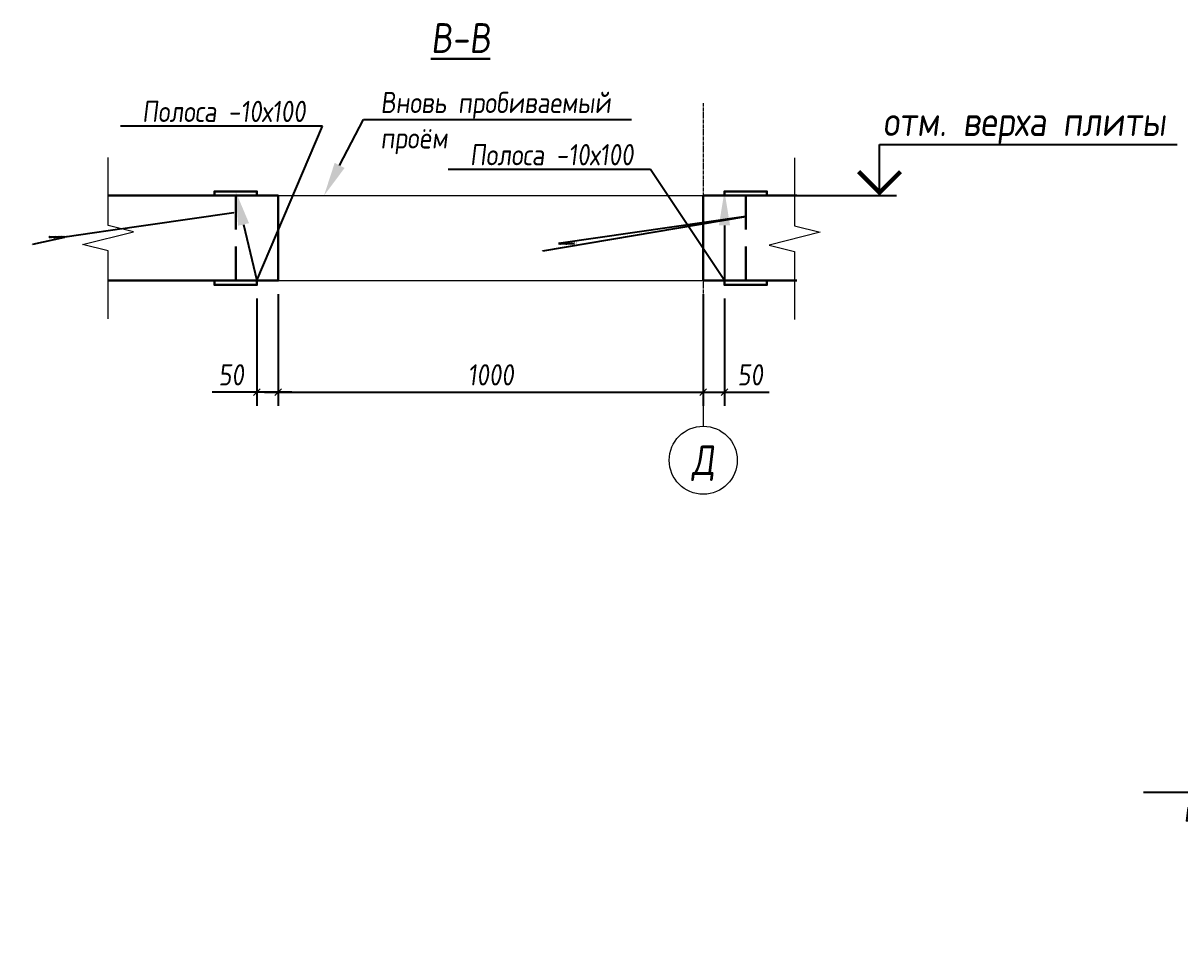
# Model space of a CAD drawing. Header units: millimetres. Extents: x -233751 to 529254, y -907864 to 285890.
# Drawn here: x 384948 to 387672, y 263969 to 266115 of the extents above; entities that cross this region are included whole.
import ezdxf
from ezdxf import colors
from ezdxf.entities.mleader import LeaderData, LeaderLine
from ezdxf.enums import TextEntityAlignment as Align
from ezdxf.math import Vec2, Vec3

# ---------------------------------------------------------------- set-up
doc = ezdxf.new("R2010")
doc.units = ezdxf.units.MM
doc.linetypes.add('осевая', pattern=[2, 1.25, -0.25, 0.25, -0.25])
doc.layers.get('0').update_dxf_attribs({"lineweight": 30})
doc.layers.get('Defpoints').update_dxf_attribs({"lineweight": 0})
for name, color, linetype, lineweight in [('_TEXT', 7, 'Continuous', 30), ('КР_Металл', 3, 'Continuous', 30), ('КР_Оси', 7, 'Continuous', 5), ('КР_Основная', 7, 'Continuous', 30), ('КР_Размеры отверстия', 7, 'Continuous', 5), ('КР_Тонкая', 250, 'Continuous', 0)]:
    doc.layers.add(name, color=color, linetype=linetype, lineweight=lineweight)
doc.styles.add('ISOCPEUR', font='isocpeur.ttf', dxfattribs={"width": 0.85, "oblique": 7})
doc.dimstyles.new('R_20', dxfattribs={"dimtxt": 50, "dimasz": 16, "dimexe": 32, "dimexo": 32, "dimgap": 16, "dimtad": 1, "dimdec": 0, "dimzin": 0, "dimdsep": 46, "dimtxsty": 'ISOCPEUR', "dimblk1": 'OBLIQUE', "dimblk2": 'OBLIQUE', "dimsah": 1, "dimcen": 0, "dimdle": 32, "dimclrd": 256, "dimclre": 256, "dimclrt": 256, "dimadec": 0, "dimazin": 0, "dimtfac": 2, "dimtdec": 0, "dimtmove": 0, "dimatfit": 2, "dimldrblk": 'OBLIQUE', "dimfxl": 300, "dimtvp": 3, "dimtfill": 1, "dimtolj": 1, "dimtzin": 0, "dimarcsym": 0})

# ---------------------------------------------------------------- blocks, each defined once
blk = doc.blocks.new('*U1936')
at = {"color": 0, "linetype": 'Continuous', "lineweight": -2}
blk.add_wipeout([(0, 0), (0, 6), (0, 12), (0, 18), (0, 24), (0, 30), (0, 36), (0, 42), (0, 48), (0, 54), (0, 60), (0, 66), (0, 72), (0, 78), (0, 84), (0, 90), (0, 96), (0, 102), (0, 108), (0, 114), (0, 120), (-3, 120.75), (-6, 121.5), (-9, 122.25), (-12, 123), (-15, 123.75), (-18, 124.5), (-21, 125.25), (-24, 126), (-27, 126.75), (-30, 127.5), (-33, 128.25), (-36, 129), (-39, 129.75), (-42, 130.5), (-45, 131.25), (-48, 132), (-51, 132.75), (-54, 133.5), (-57, 134.25), (-60, 135), (-54, 136.5), (-48, 138), (-42, 139.5), (-36, 141), (-30, 142.5), (-24, 144), (-18, 145.5), (-12, 147), (-6, 148.5), (0, 150), (6, 151.5), (12, 153), (18, 154.5), (24, 156), (30, 157.5), (36, 159), (42, 160.5), (48, 162), (54, 163.5), (60, 165), (57, 165.75), (54, 166.5), (51, 167.25), (48, 168), (45, 168.75), (42, 169.5), (39, 170.25), (36, 171), (33, 171.75), (30, 172.5), (27, 173.25), (24, 174), (21, 174.75), (18, 175.5), (15, 176.25), (12, 177), (9, 177.75), (6, 178.5), (3, 179.25), (0, 180), (0, 186), (0, 192), (0, 198), (0, 204), (0, 210), (0, 216), (0, 222), (0, 228), (0, 234), (0, 240), (0, 246), (0, 252), (0, 258), (0, 264), (0, 270), (0, 276), (0, 282), (0, 288), (0, 294), (0, 300), (-200, 300), (-200, 0)], dxfattribs=at)
blk.add_lwpolyline([(0, -40), (0, 0), (0, 120), (-60, 135), (60, 165), (0, 180), (0, 300), (0, 340)], dxfattribs=at)
blk = doc.blocks.new('*U1937')
at = {"color": 0, "linetype": 'Continuous', "lineweight": -2}
blk.add_wipeout([(0, 0), (0, 6), (0, 12), (0, 18), (0, 24), (0, 30), (0, 36), (0, 42), (0, 48), (0, 54), (0, 60), (0, 66), (0, 72), (0, 78), (0, 84), (0, 90), (0, 96), (0, 102), (0, 108), (0, 114), (0, 120), (-3, 120.75), (-6, 121.5), (-9, 122.25), (-12, 123), (-15, 123.75), (-18, 124.5), (-21, 125.25), (-24, 126), (-27, 126.75), (-30, 127.5), (-33, 128.25), (-36, 129), (-39, 129.75), (-42, 130.5), (-45, 131.25), (-48, 132), (-51, 132.75), (-54, 133.5), (-57, 134.25), (-60, 135), (-54, 136.5), (-48, 138), (-42, 139.5), (-36, 141), (-30, 142.5), (-24, 144), (-18, 145.5), (-12, 147), (-6, 148.5), (0, 150), (6, 151.5), (12, 153), (18, 154.5), (24, 156), (30, 157.5), (36, 159), (42, 160.5), (48, 162), (54, 163.5), (60, 165), (57, 165.75), (54, 166.5), (51, 167.25), (48, 168), (45, 168.75), (42, 169.5), (39, 170.25), (36, 171), (33, 171.75), (30, 172.5), (27, 173.25), (24, 174), (21, 174.75), (18, 175.5), (15, 176.25), (12, 177), (9, 177.75), (6, 178.5), (3, 179.25), (0, 180), (0, 186), (0, 192), (0, 198), (0, 204), (0, 210), (0, 216), (0, 222), (0, 228), (0, 234), (0, 240), (0, 246), (0, 252), (0, 258), (0, 264), (0, 270), (0, 276), (0, 282), (0, 288), (0, 294), (0, 300), (-200, 300), (-200, 0)], dxfattribs=at)
blk.add_lwpolyline([(0, -40), (0, 0), (0, 120), (-60, 135), (60, 165), (0, 180), (0, 300), (0, 340)], dxfattribs=at)
blk = doc.blocks.new('*U1938')
at = {"color": 0, "linetype": 'ByBlock', "lineweight": -2, "ltscale": 5}
blk.add_line((0, 0), (0, -560.1), dxfattribs=at)
at = {"color": 0, "linetype": 'Continuous', "lineweight": -2}
blk.add_line((0, -560.1), (0, -760.1), dxfattribs=at)
blk.add_circle((0, -840.1), 80, dxfattribs=at)
at = {"color": 0, "linetype": 'Continuous', "lineweight": -2, "style": 'ISOCPEUR', "oblique": 7, "width": 0.856383}
blk.add_text('Д', height=69.5, dxfattribs=at).set_placement((0, -840.1), align=Align.MIDDLE_CENTER)
blk = doc.blocks.new('_OBLIQUE')
at = {"color": 0, "linetype": 'ByBlock'}
blk.add_line((-0.5, -0.5), (0.5, 0.5), dxfattribs=at)
blk = doc.blocks.new('*D277')
at = {"layer": 'Defpoints', "color": 0, "transparency": 16777216}
for p in [(385548, 265509), (386548, 265509), (386548, 265246.3)]:
    blk.add_point(p, dxfattribs=at)
at = {"layer": 'КР_Размеры отверстия', "lineweight": -2, "transparency": 16777216}
for p, q in [((385548, 265477), (385548, 265214.3)), ((386548, 265477), (386548, 265214.3)), ((385516, 265246.3), (386580, 265246.3))]:
    blk.add_line(p, q, dxfattribs=at)
at = {"layer": 'КР_Размеры отверстия', "lineweight": -2, "transparency": 16777216, "xscale": 16, "yscale": 16, "zscale": 16, "rotation": 180}
blk.add_blockref('_OBLIQUE', (385548, 265246.3), dxfattribs=at)
at = {"layer": 'КР_Размеры отверстия', "lineweight": -2, "transparency": 16777216, "xscale": 16, "yscale": 16, "zscale": 16}
blk.add_blockref('_OBLIQUE', (386548, 265246.3), dxfattribs=at)
at = {"layer": 'КР_Размеры отверстия', "transparency": 16777216, "insert": (386048, 265287.3), "char_height": 50, "attachment_point": 5, "style": 'ISOCPEUR', "bg_fill": 3, "box_fill_scale": 1.1, "bg_fill_color": 256, "bg_fill_true_color": 13158600, "bg_fill_transparency": 0}
blk.add_mtext('\\A1;1000', dxfattribs=at)
blk = doc.blocks.new('*D278')
at = {"layer": 'Defpoints', "color": 0, "transparency": 16777216}
for p in [(386548, 265509), (386598, 265499), (386598, 265246.3)]:
    blk.add_point(p, dxfattribs=at)
at = {"layer": 'КР_Размеры отверстия', "lineweight": -2, "transparency": 16777216}
for p, q in [((386548, 265477), (386548, 265214.3)), ((386598, 265467), (386598, 265214.3)), ((386516, 265246.3), (386598, 265246.3)), ((386598, 265246.3), (386703.2, 265246.3))]:
    blk.add_line(p, q, dxfattribs=at)
at = {"layer": 'КР_Размеры отверстия', "lineweight": -2, "transparency": 16777216, "xscale": 16, "yscale": 16, "zscale": 16, "rotation": 180}
blk.add_blockref('_OBLIQUE', (386548, 265246.3), dxfattribs=at)
at = {"layer": 'КР_Размеры отверстия', "lineweight": -2, "transparency": 16777216, "xscale": 16, "yscale": 16, "zscale": 16}
blk.add_blockref('_OBLIQUE', (386598, 265246.3), dxfattribs=at)
at = {"layer": 'КР_Размеры отверстия', "transparency": 16777216, "insert": (386658.6, 265287.3), "char_height": 50, "attachment_point": 5, "style": 'ISOCPEUR', "bg_fill": 3, "box_fill_scale": 1.1, "bg_fill_color": 256, "bg_fill_true_color": 13158600, "bg_fill_transparency": 0}
blk.add_mtext('\\A1;50', dxfattribs=at)
blk = doc.blocks.new('*D279')
at = {"layer": 'Defpoints', "color": 0, "transparency": 16777216}
for p in [(385548, 265509), (385498, 265499), (385498, 265246.3)]:
    blk.add_point(p, dxfattribs=at)
at = {"layer": 'КР_Размеры отверстия', "lineweight": -2, "transparency": 16777216}
for p, q in [((385498, 265467), (385498, 265214.3)), ((385548, 265477), (385548, 265214.3)), ((385498, 265246.3), (385392.9, 265246.3)), ((385580, 265246.3), (385498, 265246.3))]:
    blk.add_line(p, q, dxfattribs=at)
at = {"layer": 'КР_Размеры отверстия', "lineweight": -2, "transparency": 16777216, "xscale": 16, "yscale": 16, "zscale": 16, "rotation": 180}
blk.add_blockref('_OBLIQUE', (385498, 265246.3), dxfattribs=at)
at = {"layer": 'КР_Размеры отверстия', "lineweight": -2, "transparency": 16777216, "xscale": 16, "yscale": 16, "zscale": 16}
blk.add_blockref('_OBLIQUE', (385548, 265246.3), dxfattribs=at)
at = {"layer": 'КР_Размеры отверстия', "transparency": 16777216, "insert": (385437.5, 265287.3), "char_height": 50, "attachment_point": 5, "style": 'ISOCPEUR', "bg_fill": 3, "box_fill_scale": 1.1, "bg_fill_color": 256, "bg_fill_true_color": 13158600, "bg_fill_transparency": 0}
blk.add_mtext('\\A1;50', dxfattribs=at)

msp = doc.modelspace()

# ---------------------------------------------------------------- linework, layer by layer
at = {"color": 0, "linetype": 'Continuous', "lineweight": -2}
msp.add_line((386963, 265829), (387663, 265829), dxfattribs=at)
at = {"layer": 'КР_Металл', "color": 1}
msp.add_lwpolyline([(385498, 265709), (385398, 265709), (385398, 265719), (385498, 265719)], close=True, dxfattribs=at)
for points in [[(385448, 265709), (385448, 265629)], [(386648, 265709), (386648, 265629)]]:
    msp.add_lwpolyline(points, dxfattribs=at)
at = {"layer": 'КР_Металл'}
for points in [[(385448, 265509), (385448, 265589)], [(386648, 265509), (386648, 265589)]]:
    msp.add_lwpolyline(points, dxfattribs=at)
msp.add_lwpolyline([(385498, 265509), (385398, 265509), (385398, 265499), (385498, 265499)], close=True, dxfattribs=at)
at = {"layer": 'КР_Тонкая'}
for points in [[(385548, 265709), (386548, 265709)], [(385548, 265509), (386548, 265509)]]:
    msp.add_lwpolyline(points, dxfattribs=at)

# ---------------------------------------------------------------- block references
at = {"layer": 'КР_Оси', "linetype": 'осевая'}
msp.add_blockref('*U1938', (386548, 265926.5), dxfattribs=at)
at = {"layer": 'КР_Тонкая'}
msp.add_blockref('*U1936', (385148, 265459), dxfattribs=at)
at = {"layer": 'КР_Тонкая', "rotation": 180}
msp.add_blockref('*U1937', (386763, 265757.8), dxfattribs=at)

# ---------------------------------------------------------------- texts
at = {"color": 0, "linetype": 'Continuous', "lineweight": -2, "style": 'ISOCPEUR', "oblique": 7, "width": 0.856383}
msp.add_text('отм. верха плиты', height=69.478, dxfattribs=at).set_placement((387303.6, 265884), align=Align.MIDDLE_CENTER)
at = {"layer": '_TEXT', "insert": (385977.1, 266079.8), "char_height": 70, "attachment_point": 5, "style": 'ISOCPEUR'}
msp.add_mtext('{\\LВ-В}', dxfattribs=at)

# ---------------------------------------------------------------- leaders
at = {"layer": 'КР_Тонкая'}
ml = msp.add_multileader_mtext('Standard', dxfattribs=at)
ml.set_content('Вновь пробиваемый\\Pпроём', color=256, style='ISOCPEUR')
ml.set_leader_properties()
ml.build(insert=Vec2(0, 0))
ml.multileader.update_dxf_attribs({"has_dogleg": 0, "text_left_attachment_type": 6, "text_right_attachment_type": 6, "arrow_head_size": 80, "scale": 20})
ctx = ml.context
ctx.base_point, ctx.scale, ctx.char_height, ctx.arrow_head_size, ctx.landing_gap_size, ctx.plane_origin = Vec3(385748.6, 265888.2), 20, 50, 80, 40, Vec3(385655.8, 265709)
ctx.left_attachment, ctx.right_attachment = 6, 6
notes = []
notes.append((ctx, [(0, (1, 1, 0), (385588.6, 265888.2), (1, 0), 160, [(0, [(385655.8, 265709)], 0, [])])]))
ctx.mtext.insert, ctx.mtext.flow_direction = Vec3(385788.6, 265953.2), 5
ml = msp.add_multileader_mtext('Standard', dxfattribs=at)
ml.set_content('Полоса -10х100', color=256, style='ISOCPEUR')
ml.set_leader_properties()
ml.build(insert=Vec2(0, 0))
ml.multileader.update_dxf_attribs({"has_dogleg": 0, "text_left_attachment_type": 6, "text_right_attachment_type": 6, "arrow_head_size": 80, "scale": 20})
ctx = ml.context
ctx.base_point, ctx.scale, ctx.char_height, ctx.arrow_head_size, ctx.landing_gap_size, ctx.plane_origin = Vec3(385930.2, 265770.3), 20, 50, 80, 40, Vec3(386548, 265719)
ctx.left_attachment, ctx.right_attachment, ctx.text_align_type = 6, 6, 2
notes.append((ctx, [(1, (1, 1, 0), (386583.9, 265770.3), (-1, 0), 160, [(1, [(386598, 265719), (386598, 265509)], 0, [])])]))
ctx.mtext.insert, ctx.mtext.alignment, ctx.mtext.flow_direction = Vec3(386383.9, 265830.3), 3, 5
ml = msp.add_multileader_mtext('Standard', dxfattribs=at)
ml.set_content('Fischer FH II-SK 15х100/15\\Pили аналог', color=256, style='ISOCPEUR')
ml.set_leader_properties()
ml.build(insert=Vec2(0, 0))
ml.multileader.update_dxf_attribs({"has_dogleg": 0, "text_left_attachment_type": 6, "text_right_attachment_type": 6})
ctx = ml.context
ctx.base_point, ctx.char_height, ctx.plane_origin = Vec3(386207.4, 265596.6), 2.5, Vec3(386197, 265578.7)
ctx.left_attachment, ctx.right_attachment = 6, 6
notes.append((ctx, [(0, (1, 1, 0), (386199.4, 265596.6), (1, 0), 8, [(0, [(386167, 265578.7), (386648, 265659.5)], 0, [])])]))
ctx.mtext.insert, ctx.mtext.flow_direction = Vec3(386209.4, 265599.6), 5
ml = msp.add_multileader_mtext('Standard', dxfattribs=at)
ml.set_content('Отв.%%C12 с заполнением\\Pцементно-песчаным раствором', color=256, style='ISOCPEUR')
ml.set_leader_properties()
ml.build(insert=Vec2(0, 0))
ml.multileader.update_dxf_attribs({"has_dogleg": 0, "text_left_attachment_type": 6, "text_right_attachment_type": 6, "arrow_head_size": 80, "scale": 20})
ctx = ml.context
ctx.base_point, ctx.scale, ctx.char_height, ctx.arrow_head_size, ctx.landing_gap_size, ctx.plane_origin = Vec3(387617, 264304.1), 20, 50, 80, 40, Vec3(388626.8, 264020.9)
ctx.left_attachment, ctx.right_attachment, ctx.text_align_type = 6, 6, 2
notes.append((ctx, [(0, (1, 1, 0), (388697.7, 264304.1), (-1, 0), 160, [(0, [(388626.8, 264020.9)], 0, [])])]))
ctx.mtext.insert, ctx.mtext.alignment, ctx.mtext.flow_direction = Vec3(388497.7, 264369.1), 3, 5
for ctx, leaders in notes:
    for number, flags, end, landing, length, lines in leaders:
        leader = LeaderData()
        leader.index, (leader.has_last_leader_line, leader.has_dogleg_vector, leader.attachment_direction) = number, flags
        leader.last_leader_point, leader.dogleg_vector, leader.dogleg_length = Vec3(end), Vec3(landing), length
        for number, points, colour, breaks in lines:
            line = LeaderLine()
            line.index, line.vertices, line.color, line.breaks = number, Vec3.list(points), colors.encode_raw_color(colour), breaks
            leader.lines.append(line)
        ctx.leaders.append(leader)

# ---------------------------------------------------------------- next in the draw order: linework, layer by layer
at = {"color": 0, "linetype": 'Continuous', "lineweight": -2}
for p, q in [((386963, 265709), (386963, 265829)), ((386763, 265709), (387003, 265709))]:
    msp.add_line(p, q, dxfattribs=at)
at = {"color": 0, "linetype": 'Continuous', "lineweight": -2, "const_width": 10}
msp.add_lwpolyline([(387012.4, 265765.5), (386963, 265716.1), (386913.6, 265765.5)], dxfattribs=at)
at = {"layer": 'КР_Металл', "color": 1}
msp.add_lwpolyline([(386598, 265709), (386698, 265709), (386698, 265719), (386598, 265719)], close=True, dxfattribs=at)
at = {"layer": 'КР_Металл'}
msp.add_lwpolyline([(386598, 265509), (386698, 265509), (386698, 265499), (386598, 265499)], close=True, dxfattribs=at)
at = {"layer": 'КР_Основная'}
for points in [[(385148, 265709), (385548, 265709), (385548, 265509), (385148, 265509)], [(386768, 265709), (386548, 265709), (386548, 265509), (386768, 265509)]]:
    msp.add_lwpolyline(points, dxfattribs=at)

# ---------------------------------------------------------------- next in the draw order: leaders
at = {"layer": 'КР_Тонкая'}
ml = msp.add_multileader_mtext('Standard', dxfattribs=at)
ml.set_content('Полоса -10х100', color=256, style='ISOCPEUR')
ml.set_leader_properties()
ml.build(insert=Vec2(0, 0))
ml.multileader.update_dxf_attribs({"has_dogleg": 0, "text_left_attachment_type": 6, "text_right_attachment_type": 6, "arrow_head_size": 80, "scale": 20})
ctx = ml.context
ctx.base_point, ctx.scale, ctx.char_height, ctx.arrow_head_size, ctx.landing_gap_size, ctx.plane_origin = Vec3(385158.9, 265872.2), 20, 50, 80, 40, Vec3(385448, 265719)
ctx.left_attachment, ctx.right_attachment, ctx.text_align_type = 6, 6, 2
notes = []
notes.append((ctx, [(1, (1, 1, 0), (385812.6, 265872.2), (-1, 0), 160, [(1, [(385448, 265719), (385498, 265509)], 0, [])])]))
ctx.mtext.insert, ctx.mtext.alignment, ctx.mtext.flow_direction = Vec3(385612.6, 265932.2), 3, 5
ml = msp.add_multileader_mtext('Standard', dxfattribs=at)
ml.set_content('Fischer FH II-SK 15х100/15\\Pили аналог', color=256, style='ISOCPEUR')
ml.set_leader_properties()
ml.build(insert=Vec2(0, 0))
ml.multileader.update_dxf_attribs({"has_dogleg": 0, "text_left_attachment_type": 6, "text_right_attachment_type": 6})
ctx = ml.context
ctx.base_point, ctx.char_height, ctx.plane_origin = Vec3(385007.4, 265611.6), 2.5, Vec3(384997, 265593.7)
ctx.left_attachment, ctx.right_attachment = 6, 6
notes.append((ctx, [(1, (1, 1, 0), (385054.2, 265611.6), (-1, 0), 8, [(2, [(384967, 265593.7)], 0, []), (0, [(385448, 265669)], 0, [])])]))
ctx.mtext.insert, ctx.mtext.flow_direction = Vec3(385009.4, 265614.6), 5
for ctx, leaders in notes:
    for number, flags, end, landing, length, lines in leaders:
        leader = LeaderData()
        leader.index, (leader.has_last_leader_line, leader.has_dogleg_vector, leader.attachment_direction) = number, flags
        leader.last_leader_point, leader.dogleg_vector, leader.dogleg_length = Vec3(end), Vec3(landing), length
        for number, points, colour, breaks in lines:
            line = LeaderLine()
            line.index, line.vertices, line.color, line.breaks = number, Vec3.list(points), colors.encode_raw_color(colour), breaks
            leader.lines.append(line)
        ctx.leaders.append(leader)

# ---------------------------------------------------------------- next in the draw order: dimensions: what is measured, and where the dimension line sits
at = {"layer": 'КР_Размеры отверстия'}
dim = msp.add_linear_dim(base=(386548, 265246.3), p1=(385548, 265509), p2=(386548, 265509), dimstyle='R_20', dxfattribs=at)
dim.commit()
dim.dimension.update_dxf_attribs({"geometry": '*D277', "text_midpoint": (386048, 265287.3)})

# ---------------------------------------------------------------- next in the draw order: dimensions: what is measured, and where the dimension line sits
for base, p1, p2, picture, middle in [((385498, 265246.3), (385548, 265509), (385498, 265499), '*D279', (385437.5, 265246.3)), ((386598, 265246.3), (386548, 265509), (386598, 265499), '*D278', (386658.6, 265246.3))]:
    dim = msp.add_linear_dim(base=base, p1=p1, p2=p2, dimstyle='R_20', dxfattribs=at)
    dim.commit()
    dim.dimension.update_dxf_attribs({"geometry": picture, "text_midpoint": middle, "dimtype": 160})

doc.saveas('drawing.dxf')
